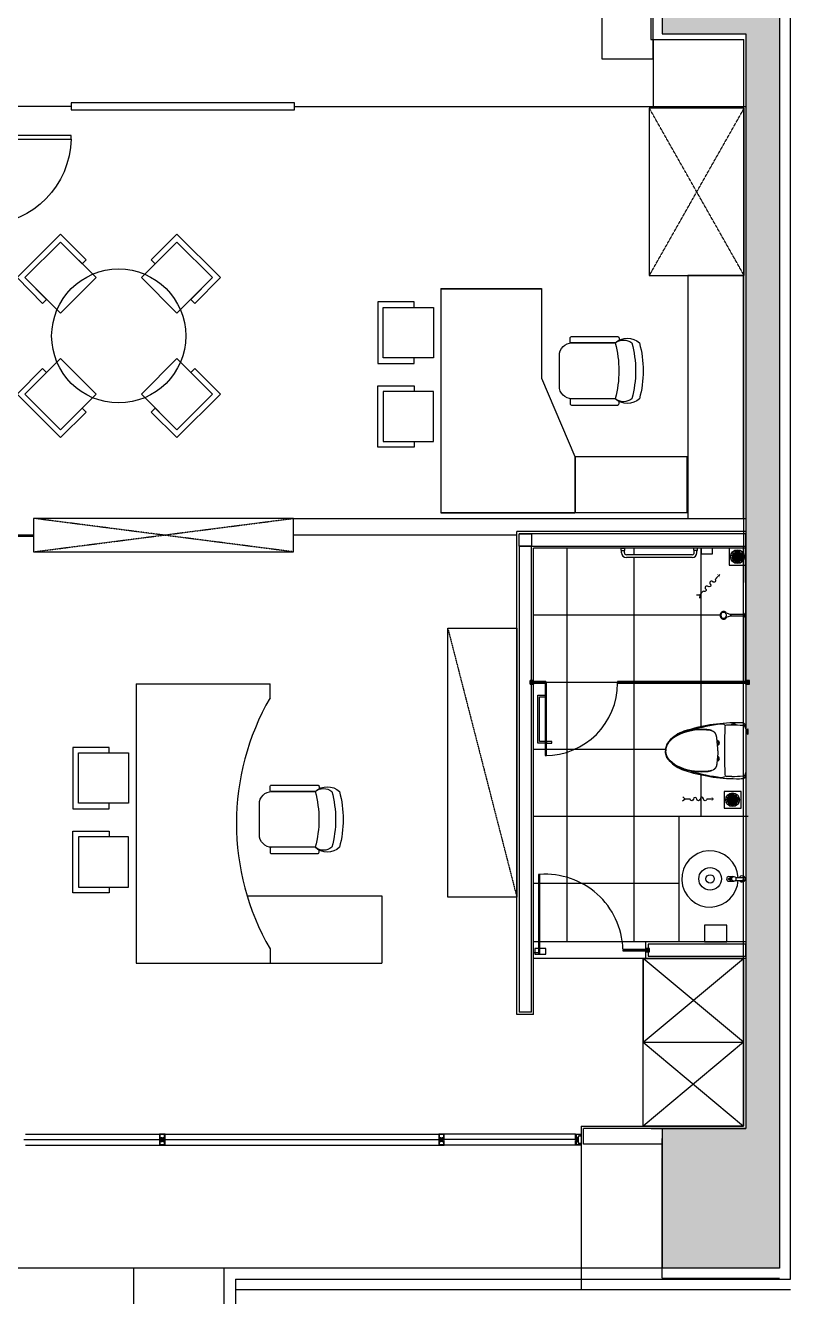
# Model space of a CAD drawing. Header units: millimetres. Extents: x 489570 to 664474, y -400689 to -233120.
# Drawn here: x 563660 to 570510, y -385814 to -374435 of the extents above; entities that cross this region are included whole.
import ezdxf
from ezdxf.lldxf.tags import DXFTag

# ---------------------------------------------------------------- set-up
doc = ezdxf.new("R2010")
doc.units = ezdxf.units.MM
doc.header["$LTSCALE"] = 10
doc.header["$MEASUREMENT"] = 0
doc.linetypes.add('HIDDEN', pattern=[0.375, 0.25, -0.125])
for name, color, linetype in [('03AFP', 2, 'Continuous'), ('06ADS', 6, 'Continuous'), ('07APP', 7, 'Continuous'), ('XREF BB LVL 3$0$X-WTC3-Level 3 segmented$0$ARCH', 7, 'Continuous'), ('XREF BB LVL 3$0$X-WTC3-Level 3 segmented$0$COL', 7, 'Continuous'), ('XREF BB LVL 3$0$X-WTC3-Level 3 segmented$0$DMS', 7, 'Continuous'), ('XREF BB LVL 3$0$X-WTC3-Level 3 segmented$0$DOOR', 2, 'Continuous'), ('XREF BB LVL 3$0$X-WTC3-Level 3 segmented$0$HAT', 251, 'Continuous'), ('XREF BB LVL 3$0$X-WTC3-Level 3 segmented$0$KACA', 7, 'Continuous'), ('XREF BB LVL 3$0$X-WTC3-Level 3 segmented$0$WAL', 7, 'Continuous'), ('XREF WTC3 FPPP MAY09 1$0$X-WTC3-Level 3 segmented$0$COL', 7, 'Continuous'), ('XREF WTC3 FPPP MAY09 1$0$X-WTC3-Level 3 segmented$0$GLAS', 2, 'Continuous'), ('XREF WTC3 FPPP MAY09 1$0$X-WTC3-Level 3 segmented$0$PAR-FUL', 2, 'Continuous'), ('XREF WTC3 FPPP MAY09 1$0$X-WTC3-Level 3 segmented$0$SAN', 8, 'Continuous'), ('XREF WTC3 FPPP MAY09 1$0$X-WTC3-Level 3 segmented$0$TILE', 8, 'Continuous'), ('XREF WTC3 FPPP MAY09 1$0$X-WTC3-Level 3 segmented$0$WAL', 7, 'Continuous')]:
    doc.layers.add(name, color=color, linetype=linetype)
doc.layers.add('XREF WTC3 FPPP MAY09 1$0$X-WTC3-Level 3 segmented$0$FITTING', color=7, linetype='Continuous', lineweight=15)
tags = doc.linetypes.add('XREF WTC3 FPPP MAY09 1$0$X-WTC3-Level 3 segmented$0$HIDDEN', pattern=[0.375, 0.25, -0.125]).pattern_tags.tags
tags[6:7] = [DXFTag(74, 4), DXFTag(75, 0), DXFTag(340, '0'), DXFTag(46, 1.0), DXFTag(50, 0.0), DXFTag(44, 0.0), DXFTag(45, 0.0)]
tags[4:5] = [DXFTag(74, 4), DXFTag(75, 0), DXFTag(340, '0'), DXFTag(46, 1.0), DXFTag(50, 0.0), DXFTag(44, 0.0), DXFTag(45, 0.0)]

# ---------------------------------------------------------------- blocks, each defined once
blk = doc.blocks.new('XREF WTC3 FPPP MAY09 1$0$X-WTC3-Level 3 segmented$0$AI9-BLK2')
at = {"layer": 'XREF WTC3 FPPP MAY09 1$0$X-WTC3-Level 3 segmented$0$FITTING', "color": 7}
blk.add_circle((0, 0), 0.0353, dxfattribs=at)
blk = doc.blocks.new('XREF WTC3 FPPP MAY09 1$0$X-WTC3-Level 3 segmented$0$AI9-BLK1')
at = {"layer": 'XREF WTC3 FPPP MAY09 1$0$X-WTC3-Level 3 segmented$0$FITTING', "color": 7}
blk.add_circle((0, 0), 0.0353, dxfattribs=at)
blk = doc.blocks.new('XREF WTC3 FPPP MAY09 1$0$X-WTC3-Level 3 segmented$0$T.ATAS')
for p, q in [((-65, 230), (-18, 230)), ((-191, -219), (-191, 219)), ((69, 114), (70, 118)), ((70, 123), (71, 124)), ((70, 121), (70, 123)), ((70, 120), (70, 121)), ((70, 118), (70, 120)), ((71, 129), (72, 130)), ((71, 128), (71, 129)), ((71, 129), (71, 129)), ((71, 127), (71, 128)), ((71, 126), (71, 127)), ((71, 125), (71, 126)), ((71, 124), (71, 125)), ((71, 124), (71, 124)), ((72, 133), (73, 134)), ((72, 132), (72, 133)), ((72, 133), (72, 133)), ((72, 131), (72, 132)), ((72, 130), (72, 131)), ((72, 131), (72, 131)), ((72, 130), (72, 130)), ((73, 137), (74, 138)), ((73, 136), (73, 137)), ((73, 135), (73, 136)), ((73, 134), (73, 135)), ((73, 135), (73, 135)), ((74, 140), (75, 141)), ((74, 139), (74, 140)), ((74, 138), (74, 139)), ((74, 138), (74, 138)), ((75, 142), (76, 143)), ((75, 141), (75, 142)), ((75, 142), (75, 142)), ((76, 145), (77, 146)), ((76, 144), (76, 145)), ((76, 143), (76, 144)), ((77, 147), (78, 148)), ((77, 146), (77, 147)), ((77, 147), (77, 147)), ((78, 149), (79, 150)), ((78, 148), (78, 149)), ((79, 151), (80, 152)), ((79, 150), (79, 151)), ((80, 153), (81, 154)), ((80, 152), (80, 153)), ((81, 154), (82, 155)), ((82, 156), (83, 157)), ((82, 155), (82, 156)), ((83, 157), (84, 158)), ((84, 158), (85, 159)), ((85, 159), (86, 160)), ((85, 159), (85, 159)), ((86, 160), (87, 161)), ((87, 161), (88, 162)), ((88, 162), (89, 163)), ((89, 163), (90, 164)), ((90, 164), (91, 165)), ((91, 165), (92, 166)), ((92, 166), (93, 166)), ((93, 166), (94, 167)), ((94, 167), (95, 168)), ((95, 168), (96, 169)), ((96, 169), (97, 170)), ((97, 170), (99, 171)), ((99, 171), (100, 171)), ((100, 171), (102, 172)), ((102, 173), (115, 178)), ((102, 172), (102, 173)), ((111, 176), (113, 178)), ((113, 178), (123, 183)), ((115, 178), (130, 181)), ((123, 183), (134, 186)), ((130, 181), (146, 183)), ((134, 186), (146, 188)), ((146, 188), (158, 189)), ((146, 183), (163, 185)), ((158, 189), (207, 191)), ((163, 185), (181, 186)), ((181, 186), (201, 187)), ((201, 187), (222, 187)), ((207, 191), (252, 190)), ((222, 187), (244, 186)), ((244, 186), (269, 183)), ((252, 190), (292, 184)), ((269, 183), (296, 179)), ((292, 184), (329, 176)), ((296, 179), (325, 173)), ((325, 173), (358, 164)), ((329, 176), (363, 167)), ((358, 164), (392, 151)), ((363, 167), (393, 155)), ((392, 151), (422, 137)), ((393, 155), (421, 143)), ((421, 143), (446, 129)), ((422, 137), (447, 122)), ((446, 129), (468, 113)), ((447, 122), (469, 106)), ((60, 0), (61, 24)), ((60, 0), (61, -24)), ((61, 24), (62, 51)), ((62, 51), (65, 80)), ((65, 83), (65, 84)), ((65, 84), (65, 84)), ((65, 82), (65, 83)), ((65, 80), (65, 82)), ((66, 89), (67, 96)), ((66, 85), (66, 89)), ((67, 96), (68, 101)), ((68, 106), (69, 110)), ((68, 101), (68, 106)), ((69, 110), (69, 114)), ((468, 113), (487, 97)), ((469, 106), (487, 90)), ((487, 97), (503, 79)), ((487, 90), (502, 73)), ((502, 73), (513, 55)), ((503, 79), (516, 59)), ((513, 55), (520, 37)), ((516, 59), (524, 39)), ((520, 37), (525, 19)), ((524, 39), (529, 19)), ((525, 19), (526, 0)), ((525, -19), (526, 0)), ((529, 19), (530, 0)), ((529, -19), (530, 0)), ((61, -24), (62, -51)), ((62, -51), (65, -80)), ((65, -80), (65, -82)), ((65, -82), (65, -83)), ((65, -83), (65, -84)), ((65, -84), (65, -84)), ((66, -85), (66, -89)), ((66, -89), (67, -96)), ((67, -96), (68, -101)), ((68, -101), (68, -106)), ((68, -106), (69, -110)), ((69, -110), (69, -114)), ((69, -114), (70, -118)), ((446, -129), (468, -113)), ((447, -122), (469, -106)), ((468, -113), (487, -97)), ((469, -106), (487, -90)), ((487, -90), (502, -73)), ((487, -97), (503, -79)), ((502, -73), (513, -55)), ((503, -79), (516, -59)), ((513, -55), (520, -37)), ((516, -59), (524, -39)), ((520, -37), (525, -19)), ((524, -39), (529, -19)), ((-211, -148), (-209, -148)), ((-211, -149), (-211, -191)), ((-211, -149), (-211, -190)), ((-211, -192), (-209, -192)), ((-200, -157), (-200, -183)), ((-200, -160), (-191, -160)), ((-200, -180), (-191, -180)), ((70, -118), (70, -120)), ((70, -120), (70, -121)), ((70, -121), (70, -123)), ((70, -123), (71, -124)), ((71, -124), (71, -125)), ((71, -124), (71, -124)), ((71, -125), (71, -126)), ((71, -126), (71, -127)), ((71, -127), (71, -128)), ((71, -128), (71, -129)), ((71, -129), (71, -129)), ((71, -129), (72, -130)), ((72, -130), (72, -130)), ((72, -130), (72, -131)), ((72, -131), (72, -131)), ((72, -131), (72, -132)), ((72, -132), (72, -133)), ((72, -133), (72, -133)), ((72, -133), (73, -134)), ((73, -134), (73, -135)), ((73, -135), (73, -135)), ((73, -135), (73, -136)), ((73, -136), (73, -137)), ((73, -137), (74, -138)), ((74, -138), (74, -138)), ((74, -138), (74, -139)), ((74, -139), (74, -140)), ((74, -140), (75, -141)), ((75, -141), (75, -142)), ((75, -142), (75, -142)), ((75, -142), (76, -143)), ((76, -143), (76, -144)), ((76, -144), (76, -145)), ((76, -145), (77, -146)), ((77, -146), (77, -147)), ((77, -147), (77, -147)), ((77, -147), (78, -148)), ((78, -148), (78, -149)), ((78, -149), (79, -150)), ((79, -150), (79, -151)), ((79, -151), (80, -152)), ((80, -152), (80, -153)), ((80, -153), (81, -154)), ((81, -154), (82, -155)), ((82, -155), (82, -156)), ((82, -156), (83, -157)), ((83, -157), (84, -158)), ((84, -158), (85, -159)), ((85, -159), (86, -160)), ((85, -159), (85, -159)), ((86, -160), (87, -161)), ((87, -161), (88, -162)), ((88, -162), (89, -163)), ((89, -163), (90, -164)), ((90, -164), (91, -165)), ((91, -165), (92, -166)), ((92, -166), (93, -166)), ((93, -166), (94, -167)), ((94, -167), (95, -168)), ((95, -168), (96, -169)), ((96, -169), (97, -170)), ((97, -170), (99, -171)), ((99, -171), (100, -171)), ((100, -171), (102, -172)), ((102, -172), (102, -173)), ((102, -173), (115, -178)), ((111, -176), (113, -178)), ((113, -178), (123, -183)), ((115, -178), (130, -181)), ((123, -183), (134, -186)), ((130, -181), (146, -183)), ((134, -186), (146, -188)), ((146, -183), (163, -185)), ((146, -188), (158, -189)), ((158, -189), (207, -192)), ((163, -185), (181, -186)), ((181, -186), (201, -187)), ((201, -187), (222, -187)), ((207, -192), (252, -190)), ((222, -187), (244, -186)), ((244, -186), (269, -183)), ((252, -190), (292, -184)), ((269, -183), (296, -179)), ((292, -184), (329, -176)), ((296, -179), (325, -173)), ((325, -173), (358, -164)), ((329, -176), (363, -167)), ((358, -164), (392, -151)), ((363, -167), (393, -155)), ((392, -151), (422, -137)), ((393, -155), (421, -143)), ((421, -143), (446, -129)), ((422, -137), (447, -122)), ((-81, -232), (-103, -232)), ((-81, -235), (-100, -235)), ((-81, -232), (-59, -232)), ((-81, -235), (-62, -235)), ((-65, -230), (-18, -230))]:
    blk.add_line(p, q)
for points in [[(-163, 249), (-179, 248), (-191, 234), (-191, 219)], [(-65, 230), (-98, 230), (-131, 228), (-164, 225)], [(-108, 250), (-126, 250), (-144, 250), (-163, 249)], [(363, 174), (211, 224), (52, 250), (-108, 250)], [(-2, 214), (-2, 223), (-10, 230), (-18, 230)], [(30, 238), (18, 239), (7, 236), (-3, 230)], [(301, 182), (213, 210), (122, 228), (30, 238)], [(-164, 225), (-179, 224), (-191, 211), (-191, 195)], [(0, 0), (0, 71), (-1, 143), (-2, 214)], [(494, 89), (458, 128), (413, 158), (363, 174)], [(-2, -214), (-1, -143), (0, -71), (0, 0)], [(66, 92), (55, 91), (46, 82), (46, 70)], [(46, 70), (46, 60), (53, 52), (62, 49)], [(494, -89), (541, -39), (541, 39), (494, 89)], [(363, -174), (413, -158), (458, -128), (494, -89)], [(-200, -157), (-200, -152), (-204, -148), (-209, -148)], [(-209, -192), (-204, -192), (-200, -188), (-200, -183)], [(-191, -195), (-191, -211), (-179, -224), (-164, -225)], [(-191, -219), (-191, -234), (-179, -248), (-163, -249)], [(-164, -225), (-131, -228), (-98, -230), (-65, -230)], [(-108, -250), (52, -250), (211, -224), (363, -174)], [(-18, -230), (-10, -230), (-2, -223), (-2, -214)], [(30, -238), (122, -228), (213, -210), (301, -182)], [(-163, -249), (-144, -250), (-126, -250), (-108, -250)], [(-103, -232), (-103, -234), (-102, -235), (-100, -235)], [(-101, -235), (-88, -239), (-74, -239), (-61, -235)], [(-62, -235), (-60, -235), (-59, -234), (-59, -232)], [(-3, -230), (7, -236), (18, -239), (30, -238)]]:
    blk.add_open_spline(points, degree=3)
for points in [[(65, 75), (62, 78), (57, 78), (54, 76), (53, 74), (52, 72), (52, 70)], [(52, 70), (52, 66), (55, 63), (59, 63), (61, 63), (62, 64), (64, 65)], [(62, -49), (51, -52), (44, -64), (47, -76), (49, -85), (57, -91), (66, -92)], [(64, -65), (60, -62), (56, -63), (53, -66), (52, -67), (52, -69), (52, -70)], [(52, -70), (52, -74), (55, -78), (59, -78), (61, -78), (63, -77), (65, -75)]]:
    blk.add_open_spline(points, degree=3, knots=[0, 0, 0, 0, 1, 1, 1, 2, 2, 2, 2])
at = {"xscale": 10, "yscale": 10, "zscale": 10}
for name, p in [('XREF WTC3 FPPP MAY09 1$0$X-WTC3-Level 3 segmented$0$AI9-BLK1', (526, 0)), ('XREF WTC3 FPPP MAY09 1$0$X-WTC3-Level 3 segmented$0$AI9-BLK2', (530, 0))]:
    blk.add_blockref(name, p, dxfattribs=at)
blk = doc.blocks.new('XREF WTC3 FPPP MAY09 1$0$X-WTC3-Level 3 segmented$0$10SHWP01')
for p, q in [((-8, 142), (-24, 187)), ((-8, 8), (-8, 142)), ((8, 142), (24, 187)), ((8, 8), (8, 142)), ((-17, 8), (17, 8)), ((-17, 0), (-17, 8)), ((-17, 0), (17, 0)), ((17, 0), (17, 8))]:
    blk.add_line(p, q)
for points in [[(19, 174, 0.052532), (26, 178, 0.104957), (34, 188, 0.120011), (37, 199, 0.120011), (34, 210, 0.104957), (26, 220, 0.088923), (14, 226, 0.080167), (0, 229, 0.080167), (-14, 226, 0.088923), (-26, 220, 0.104957), (-34, 210, 0.120011), (-37, 199, 0.120011)], [(-37, 199, 0.120011), (-34, 188, 0.104957), (-26, 178, 0.052532), (-19, 174, 0.080167)]]:
    blk.add_lwpolyline(points, format="xyb")
blk.add_lwpolyline([(-29, 199, 0.120011), (-28, 192, 0.104957), (-21, 184, 0.088923), (-12, 179, 0.080167), (0, 177, 0.080167), (12, 179, 0.088923), (21, 184, 0.104957), (28, 192, 0.120011), (29, 199, 0.120011), (28, 207, 0.104957), (21, 214, 0.088923), (12, 219, 0.080167), (0, 221, 0.080167), (-12, 219, 0.088923), (-21, 214, 0.104957), (-28, 207, 0.120011)], format="xyb", close=True)
blk.add_arc((0, 142), 7.5, 180, 360)
blk = doc.blocks.new('XREF WTC3 FPPP MAY09 1$0$X-WTC3-Level 3 segmented$0$GRAB BAR')
for p, q in [((-33, 16.5), (-33, 0)), ((-33, 0), (0, 0)), ((-30, 19.5), (-3, 19.5)), ((-29, 40.5), (-29, 19.5)), ((-4, 40.5), (-4, 19.5)), ((0, 16.5), (0, 0)), ((13.5, 82.5), (603.5, 82.5)), ((13.5, 57.5), (603.5, 57.5)), ((617, 16.5), (617, 0)), ((650, 0), (617, 0)), ((647, 19.5), (620, 19.5)), ((621, 40.5), (621, 19.5)), ((646, 40.5), (646, 19.5)), ((650, 16.5), (650, 0))]:
    blk.add_line(p, q)
for centre, radius, start, end in [((-30, 16.5), 3, 90, 180), ((13.5, 40), 42.5, 90, 180), ((13.5, 40), 17.5, 90, 180), ((-3, 16.5), 3, 0, 90), ((603.5, 40), 42.5, 0, 90), ((603.5, 40), 17.5, 0, 90), ((620, 16.5), 3, 90, 180), ((647, 16.5), 3, 0, 90)]:
    blk.add_arc(centre, radius, start, end)
blk = doc.blocks.new('XREF WTC3 FPPP MAY09 1$0$X-WTC3-Level 3 segmented$0$FD')
for p, q in [((-0.052, 0.005), (0.052, 0.005)), ((-0.049, 0.015), (0.049, 0.015)), ((-0.045, 0.025), (0.045, 0.025)), ((-0.038, 0.035), (0.038, 0.035)), ((-0.025, 0.045), (0.025, 0.045)), ((-0.052, -0.005), (0.052, -0.005)), ((-0.049, -0.015), (0.049, -0.015)), ((-0.045, -0.025), (0.045, -0.025)), ((-0.038, -0.035), (0.038, -0.035)), ((-0.025, -0.045), (0.025, -0.045))]:
    blk.add_line(p, q)
blk.add_lwpolyline([(-0.075, -0.075), (0.075, -0.075), (0.075, 0.075), (-0.075, 0.075)], close=True)
blk.add_circle((0, 0), 0.0616)
for start, end in [(163.112, 174.4431), (137.3251, 151.0419), (60.6342, 119.3658), (28.9581, 42.6749), (5.5569, 16.888), (185.5569, 196.888), (208.9581, 222.6749), (240.6342, 299.3658), (317.3251, 331.0419), (343.112, 354.4431)]:
    blk.add_arc((0, 0), 0.0516, start, end)
blk = doc.blocks.new('XREF WTC3 FPPP MAY09 1$0$X-WTC3-Level 3 segmented$0$DIM_ARROW')
blk.add_line((0, 0), (-2.02, 0))
at = {"color": 0, "linetype": 'ByBlock', "const_width": 0.225}
blk.add_lwpolyline([(-0.75, -0.75), (0, 0), (-0.75, 0.75)], dxfattribs=at)
blk = doc.blocks.new('XREF WTC3 FPPP MAY09 1$0$X-WTC3-Level 3 segmented$0$PANAH')
at = {"linetype": 'XREF WTC3 FPPP MAY09 1$0$X-WTC3-Level 3 segmented$0$HIDDEN'}
blk.add_lwpolyline([(248, 84), (221, 94), (233, 120)], dxfattribs=at)
blk.add_lwpolyline([(0, 0), (41, 18, -1), (69, 29, 1), (97, 41, -1), (124, 53, 1), (152, 65, -1), (179, 76), (221, 94)], format="xyb", dxfattribs=at)
at = {"linetype": 'XREF WTC3 FPPP MAY09 1$0$X-WTC3-Level 3 segmented$0$HIDDEN', "xscale": 22.49999999885754, "yscale": 22.49999999885754, "zscale": 22.49999999885754, "rotation": 203.0540529649264}
blk.add_blockref('XREF WTC3 FPPP MAY09 1$0$X-WTC3-Level 3 segmented$0$DIM_ARROW', (-14, -6), dxfattribs=at)
blk = doc.blocks.new('XREF WTC3 FPPP MAY09 1$0$X-WTC3-Level 3 segmented$0$T.ATAS WS')
for p, q in [((-13, 228), (-13, 287)), ((13, 228), (13, 287)), ((-21, 167), (-21, 213)), ((-5, 168), (-5, 190)), ((5, 168), (5, 190)), ((21, 167), (21, 213))]:
    blk.add_line(p, q)
for radius in [101, 37.4]:
    blk.add_circle((0, 0), radius)
for centre, major_axis, ratio in [((0, 213), (21.2, 0), 0.887668), ((0, 168), (5.05, 0), 0.422395)]:
    blk.add_ellipse(centre, major_axis=major_axis, ratio=ratio)
for points, knots in [([(-12, 251), (-151, 244), (-259, 126), (-252, -13), (-245, -152), (-127, -260), (12, -253), (151, -246), (259, -128), (252, 11), (246, 141), (142, 245), (12, 251)], [0, 0, 0, 0, 1, 1, 1, 2, 2, 2, 3, 3, 3, 4, 4, 4, 4]), ([(13, 263), (26, 270), (31, 286), (24, 299), (17, 313), (1, 318), (-13, 311), (-26, 304), (-31, 288), (-24, 274), (-22, 269), (-18, 265), (-13, 263)], [0, 0, 0, 0, 1, 1, 1, 2, 2, 2, 3, 3, 3, 4, 4, 4, 4]), ([(13, 287), (13, 294), (7, 299), (0, 299), (-7, 299), (-13, 294), (-13, 287)], [0, 0, 0, 0, 1, 1, 1, 2, 2, 2, 2]), ([(-21, 167), (-21, 157), (-12, 148), (0, 148), (12, 148), (21, 157), (21, 167)], [0, 0, 0, 0, 1, 1, 1, 2, 2, 2, 2]), ([(5, 190), (5, 191), (3, 192), (0, 192), (-3, 192), (-5, 191), (-5, 190)], [0, 0, 0, 0, 1, 1, 1, 2, 2, 2, 2])]:
    blk.add_open_spline(points, degree=3, knots=knots)
for points in [[(-21, 198), (-21, 189), (-15, 181), (-5, 179)], [(-21, 197), (-21, 188), (-15, 181), (-5, 178)], [(5, 179), (15, 181), (21, 189), (21, 198)], [(5, 178), (15, 181), (21, 188), (21, 197)]]:
    blk.add_open_spline(points, degree=3)
blk = doc.blocks.new('XREF WTC3 FPPP MAY09 1$0$kursi')
at = {"layer": '03AFP', "linetype": 'ByBlock'}
for points in [[(200, -400), (200, -90, 0.414214), (110, 0), (-110, 0, 0.414214), (-200, -90), (-200, -400)], [(-200, -400), (-200, -86.8, 0.414214), (-210, -76.8), (-235, -76.8, 0.414214), (-245, -86.8), (-245, -417.8, 0.414214), (-235, -427.8), (-219.3, -427.8)], [(200, -400), (200, -86.8, -0.414214), (210, -76.8), (235, -76.8, -0.414214), (245, -86.8), (245, -417.8, -0.414214), (235, -427.8), (219.3, -427.8)]]:
    blk.add_lwpolyline(points, format="xyb", dxfattribs=at)
for centre, radius, start, end in [((-104.8, -486.7), 128.8, 137.66689, 222.33311), ((-124.8, -459.7), 96, 141.54363, 218.45637), ((0, 339.8), 766.3, 254.87154, 285.12846), ((104.8, -486.7), 128.8, 317.66689, 42.33311), ((124.8, -459.7), 96, 321.54363, 38.45637), ((0, 220.4), 766.3, 254.87154, 285.12846), ((0, 166.3), 766.3, 254.87154, 285.12846)]:
    blk.add_arc(centre, radius, start, end, dxfattribs=at)
blk = doc.blocks.new('XREF WTC3 FPPP MAY09 1$0$exe')
at = {"layer": '03AFP'}
for p, q in [((-2005, 2210), (5, 2210)), ((-2005, 2210), (-2005, 1310)), ((-2000, 2210), (-2000, 1310)), ((0, 2210), (0, 0)), ((5, 2210), (5, 1010)), ((-2005, 1310), (-1200, 1310)), ((-2005, 1310), (-1200, 1310)), ((-1200, 1310), (-500, 1010)), ((-500, 1010), (-500, 0)), ((-500, 1010), (5, 1010)), ((-500, 1010), (5, 1010)), ((0, 1005), (-500, 1005)), ((0, 5), (-500, 5)), ((-500, 0), (0, 0)), ((-500, 0), (0, 0))]:
    blk.add_line(p, q, dxfattribs=at)
for points in [[(-1384, 2726), (-1834, 2726), (-1834, 2276), (-1384, 2276), (-1384, 2726), (-1834, 2726), (-1834, 2451), (-1884, 2451), (-1884, 2776), (-1334, 2776), (-1334, 2451), (-1384, 2451), (-1384, 2726)], [(-1083, 2726), (-633, 2726), (-633, 2276), (-1083, 2276), (-1083, 2726), (-633, 2726), (-633, 2451), (-583, 2451), (-583, 2776), (-1133, 2776), (-1133, 2451), (-1083, 2451), (-1083, 2726)]]:
    blk.add_lwpolyline(points, close=True, dxfattribs=at)
at = {"layer": '03AFP', "xscale": 1.249996469973075, "yscale": 1.249996469973075, "zscale": 1.249996469973075}
blk.add_blockref('XREF WTC3 FPPP MAY09 1$0$kursi', (-1267, 1150), dxfattribs=at)
blk = doc.blocks.new('XREF WTC3 FPPP MAY09 1$0$1200-4')
at = {"layer": '03AFP'}
for points in [[(-840, 522), (-522, 840), (-203, 522), (-522, 203), (-840, 522), (-522, 840), (-327, 645), (-292, 681), (-522, 910), (-910, 522), (-681, 292), (-645, 327), (-840, 522)], [(840, 522), (522, 840), (203, 522), (522, 203), (840, 522), (522, 840), (327, 645), (292, 681), (522, 910), (910, 522), (681, 292), (645, 327), (840, 522)], [(-840, -522), (-522, -840), (-203, -522), (-522, -203), (-840, -522), (-522, -840), (-327, -645), (-292, -681), (-522, -910), (-910, -522), (-681, -292), (-645, -327), (-840, -522)], [(840, -522), (522, -840), (203, -522), (522, -203), (840, -522), (522, -840), (327, -645), (292, -681), (522, -910), (910, -522), (681, -292), (645, -327), (840, -522)]]:
    blk.add_lwpolyline(points, close=True, dxfattribs=at)
blk.add_circle((0, 0), 600, dxfattribs=at)
blk = doc.blocks.new('XREF WTC3 FPPP MAY09 1$0$X-WTC3-Level 3 segmented$0$P800')
for p, q in [((-15, 900), (79, 900)), ((-15, 850), (-15, 900)), ((79, 900), (-15, 900)), ((79, 850), (-15, 850)), ((79, 900), (79, 850)), ((-15, 0), (-15, 50)), ((-15, 50), (79, 50)), ((79, 0), (-15, 0)), ((79, 80), (832, 80)), ((79, 50), (79, 80)), ((832, 50), (79, 50)), ((79, 50), (79, 0)), ((832, 80), (832, 50))]:
    blk.add_line(p, q)
blk.add_arc((43, 62), 789, 1.3099, 87.4111)
blk = doc.blocks.new('XREF BB LVL 3$0$X-WTC3-Level 3 segmented$0$SH1')
at = {"layer": 'XREF BB LVL 3$0$X-WTC3-Level 3 segmented$0$HAT'}
blk.add_hatch(color=256, dxfattribs=at).paths.add_polyline_path([(12300, -1049.5), (12300, 0), (0, 0), (0, -1050), (1250, -1050), (1250, -300.5), (1250.5, -300), (11049.5, -300), (11050, -300.5), (11050, -1050), (12299.5, -1050)])
at = {"layer": 'XREF BB LVL 3$0$X-WTC3-Level 3 segmented$0$COL'}
for p, q in [((12300, 0), (0, 0)), ((0, 0), (0, -1050)), ((1250.5, -300), (1250, -300.5)), ((1250, -300.5), (1250, -1050)), ((11049.5, -300), (1250.5, -300)), ((11049.5, -300), (11050, -300.5)), ((11050, -1050), (11050, -300.5)), ((1250, -1050), (0, -1050)), ((12299.5, -1050), (11050, -1050))]:
    blk.add_line(p, q, dxfattribs=at)
blk = doc.blocks.new('XREF BB LVL 3$0$X-WTC3-Level 3 segmented$0$STRU')
at = {"layer": 'XREF BB LVL 3$0$X-WTC3-Level 3 segmented$0$COL', "xscale": -1, "rotation": 180}
blk.add_blockref('XREF BB LVL 3$0$X-WTC3-Level 3 segmented$0$SH1', (-22400, -32400), dxfattribs=at)
blk = doc.blocks.new('XREF BB LVL 3$0$X-WTC3-Level 3 segmented$0$fra2')
for points in [[(0.43, 0), (0, 0), (0, 0.5), (0.43, 0.5)], [(0.43, 0.5), (0.43, 0.46), (0.36, 0.41), (0.36, 0.35), (0.64, 0.35), (0.64, 0.41), (0.57, 0.46), (0.57, 0.5), (1, 0.5), (1, 0), (0.57, 0), (0.57, 0.04), (0.64, 0.09), (0.64, 0.15), (0.36, 0.15), (0.36, 0.09), (0.43, 0.04), (0.43, 0)]]:
    blk.add_lwpolyline(points)
blk.add_lwpolyline([(0.69, 0.3), (0.69, 0.45), (0.95, 0.45), (0.95, 0.05), (0.69, 0.05), (0.69, 0.2), (0.31, 0.2), (0.31, 0.05), (0.05, 0.05), (0.05, 0.45), (0.31, 0.45), (0.31, 0.3)], close=True)
blk = doc.blocks.new('XREF BB LVL 3$0$X-WTC3-Level 3 segmented$0$Fra3')
for points in [[(0.43, 0.5), (0.43, 0.46), (0.36, 0.41), (0.36, 0.35), (0.64, 0.35), (0.64, 0.41), (0.57, 0.46), (0.57, 0.5), (1, 0.5), (1, 0), (0.19, 0), (0, 0), (0, 0.5), (0.43, 0.5)], [(0.81, 0.14), (0.86, 0.14), (0.86, 0.05), (0.95, 0.05), (0.95, 0.45), (0.69, 0.45), (0.69, 0.3), (0.31, 0.3), (0.31, 0.45), (0.05, 0.45), (0.05, 0.05), (0.14, 0.05), (0.14, 0.14), (0.19, 0.14)], [(0.81, 0), (0.81, 0.25), (0.19, 0.25), (0.19, 0)]]:
    blk.add_lwpolyline(points)

msp = doc.modelspace()

# ---------------------------------------------------------------- linework, layer by layer
at = {"color": 1, "linetype": 'HIDDEN'}
for p, q in [((569244.7, -376675), (570094.7, -375175)), ((570094.7, -376675), (569244.7, -375175)), ((567440.7, -379830.5), (568059.5, -382239.7))]:
    msp.add_line(p, q, dxfattribs=at)
at = {"layer": '03AFP'}
for p, q in [((564650.2, -380328.4), (564650.2, -382828.4)), ((564650.2, -380328.4), (565850.2, -380328.4)), ((565850.2, -380454.7), (565850.2, -380328.4)), ((565644.9, -382228.4), (566850.2, -382228.4)), ((566850.2, -382228.4), (566850.2, -382828.4)), ((565850.2, -382702.2), (565850.2, -382828.4)), ((564650.2, -382828.4), (565850.2, -382828.4)), ((565850.2, -382828.4), (566850.2, -382828.4))]:
    msp.add_line(p, q, dxfattribs=at)
at = {"layer": '03AFP', "color": 8}
msp.add_line((569189.3, -383538.3), (570089.3, -383538.3), dxfattribs=at)
msp.add_line((569189.3, -383538.3), (570089.3, -383538.3), dxfattribs=at)
at = {"layer": '03AFP'}
for points in [[(569279.6, -374735.2), (569279.6, -373835.7), (568819.6, -373835.7), (568819.6, -374735.2)], [(570094.7, -376675), (570094.7, -375175), (569244.7, -375175), (569244.7, -376675)], [(569589.7, -376675), (569589.7, -378847.7), (570089.7, -378847.7), (570089.7, -376675)], [(567440.7, -379830.5), (568059.5, -379830.5), (568059.5, -382239.7), (567440.7, -382239.7)], [(564134, -381397.8), (564134, -380947.8), (564584, -380947.8), (564584, -381397.8), (564134, -381397.8), (564134, -380947.8), (564409, -380947.8), (564409, -380897.8), (564084, -380897.8), (564084, -381447.8), (564409, -381447.8), (564409, -381397.8), (564134, -381397.8)], [(564134, -381698.9), (564134, -382148.9), (564584, -382148.9), (564584, -381698.9), (564134, -381698.9), (564134, -382148.9), (564409, -382148.9), (564409, -382198.9), (564084, -382198.9), (564084, -381648.9), (564409, -381648.9), (564409, -381698.9), (564134, -381698.9)], [(569189.3, -382788.3), (570089.3, -382788.3), (570089.3, -384288.3), (569189.3, -384288.3)]]:
    msp.add_lwpolyline(points, close=True, dxfattribs=at)
at = {"layer": '03AFP', "color": 8}
for points in [[(570089.3, -383538.3), (569189.3, -382788.3), (569189.3, -383538.3), (570089.3, -382788.3)], [(570089.3, -383538.3), (569189.3, -384288.3), (569189.3, -383538.3), (570089.3, -384288.3)]]:
    msp.add_lwpolyline(points, dxfattribs=at)
at = {"layer": '03AFP'}
msp.add_arc((567794, -381578.4), 2245.3, 149.967, 210.033, dxfattribs=at)
at = {"layer": '06ADS'}
for p, q in [((564069.9, -375159.8), (563269.9, -375159.8)), ((566069.9, -375159.8), (570109.7, -375160))]:
    msp.add_line(p, q, dxfattribs=at)
for points in [[(563732.2, -378997.7), (561732.2, -378997.7)], [(563732.2, -379009.7), (561732.2, -379009.7)]]:
    msp.add_lwpolyline(points, dxfattribs=at)
at = {"layer": '07APP'}
for p, q in [((569279.6, -374559.8), (569279.6, -375160)), ((566069.9, -375191.8), (566069.9, -375127.8))]:
    msp.add_line(p, q, dxfattribs=at)
for points in [[(566069.9, -375127.8), (564069.9, -375127.8), (564069.9, -375191.8), (566069.9, -375191.8)], [(568059.5, -378997.7), (566059.5, -378997.7)]]:
    msp.add_lwpolyline(points, dxfattribs=at)
at = {"layer": 'XREF BB LVL 3$0$X-WTC3-Level 3 segmented$0$ARCH'}
for p, q in [((568635.1, -384288.3), (570089.3, -384288.3)), ((568634.5, -384378.8), (568634.5, -385749.7)), ((569260.3, -384309.2), (570109.8, -384309.2)), ((569359.7, -385649.2), (569359.7, -384399.7)), ((569360.2, -385649.7), (569359.7, -385649.2)), ((569360.2, -385649.7), (570409.7, -385649.7)), ((565539.7, -385749.7), (570509.7, -385749.7))]:
    msp.add_line(p, q, dxfattribs=at)
at = {"layer": 'XREF BB LVL 3$0$X-WTC3-Level 3 segmented$0$DOOR'}
for p, q in [((563660.2, -384359.2), (564860.2, -384359.2)), ((564910.2, -384359.2), (567360.2, -384359.2)), ((568584.5, -384359.2), (567410.2, -384359.2)), ((563660.2, -384459.2), (564860.2, -384459.2)), ((564910.2, -384459.2), (567360.2, -384459.2)), ((568584.5, -384459.2), (567410.2, -384459.2))]:
    msp.add_line(p, q, dxfattribs=at)
at = {"layer": 'XREF BB LVL 3$0$X-WTC3-Level 3 segmented$0$DOOR', "color": 4}
for p, q in [((563645.7, -384409.2), (564874.7, -384409.2)), ((564895.7, -384409.2), (567374.7, -384409.2)), ((568599, -384409.2), (567395.7, -384409.2))]:
    msp.add_line(p, q, dxfattribs=at)
at = {"layer": 'XREF BB LVL 3$0$X-WTC3-Level 3 segmented$0$HAT'}
for p, q in [((569359.5, -384309.2), (568654.5, -384309.2)), ((569367.5, -384309.2), (568654.5, -384309.2)), ((568654.5, -384449.2), (568654.5, -384309.2)), ((568654.5, -384449.2), (568654.5, -384309.2)), ((569359.5, -384449.2), (568654.5, -384449.2)), ((569359.5, -384449.2), (568654.5, -384449.2)), ((569360.1, -384449.2), (568655.1, -384449.2)), ((565439.7, -385559.2), (564629.7, -385559.2)), ((569359.5, -385559.2), (565439.7, -385559.2)), ((565439.7, -390630.2), (565439.7, -385559.2))]:
    msp.add_line(p, q, dxfattribs=at)
at = {"layer": 'XREF BB LVL 3$0$X-WTC3-Level 3 segmented$0$KACA'}
msp.add_line((568634.5, -384288.3), (568634.5, -384359.2), dxfattribs=at)
at = {"layer": 'XREF BB LVL 3$0$X-WTC3-Level 3 segmented$0$WAL'}
for p, q in [((570089.3, -384288.3), (570089.8, -374559.8)), ((570089.8, -380299.4), (570089.6, -379095.7)), ((570089.8, -380299.4), (570089.6, -379095.7)), ((568634.5, -384288.3), (568634.5, -384469.2)), ((568634.5, -384288.3), (568634.5, -384469.2)), ((568634.5, -384469.2), (568634.5, -385659.2)), ((565439.7, -385559.2), (559819.3, -385559.2)), ((564629.7, -390294.7), (564629.7, -385559.2)), ((565539.7, -385659.2), (565539.7, -390671.7))]:
    msp.add_line(p, q, dxfattribs=at)
msp.add_lwpolyline([(565539.7, -385659.2), (570509.7, -385659.2), (570509.7, -373159.2), (569259.7, -373159.8), (569259.7, -374559.8), (570089.8, -374559.8)], dxfattribs=at)
at = {"layer": 'XREF WTC3 FPPP MAY09 1$0$X-WTC3-Level 3 segmented$0$COL', "color": 1}
for p, q in [((569215.1, -382698.3), (569215.1, -382638.3)), ((568253.5, -382738.3), (568209.5, -382738.3)), ((569215.1, -382788.3), (569215.1, -382728.3)), ((569215.1, -382788.3), (569215.1, -382729.6))]:
    msp.add_line(p, q, dxfattribs=at)
for points in [[(568253.5, -382698.3), (568219.5, -382698.3), (568219.5, -382748.3), (568253.5, -382748.3)], [(568265.5, -382748.3), (568319.5, -382748.3), (568319.5, -382698.3), (568265.5, -382698.3)]]:
    msp.add_lwpolyline(points, dxfattribs=at)
at = {"layer": 'XREF WTC3 FPPP MAY09 1$0$X-WTC3-Level 3 segmented$0$GLAS', "color": 8}
for p, q in [((568191.5, -380300.7), (568179.5, -380330.7)), ((568191.5, -380330.7), (568179.5, -380300.7)), ((570127.5, -380330.7), (570139.5, -380300.7)), ((570127.5, -380300.7), (570139.5, -380330.7)), ((568191.5, -380312.7), (568317.3, -380312.7)), ((568191.5, -380315.7), (568317.3, -380315.7)), ((568191.5, -380318.7), (568317.3, -380318.7)), ((568314.3, -380971.7), (568314.3, -380321.7)), ((568317.3, -380971.7), (568317.3, -380321.7)), ((568320.3, -380971.7), (568320.3, -380321.7)), ((568961.3, -380312.7), (569015.5, -380312.7)), ((568961.3, -380315.7), (569015.5, -380315.7)), ((568961.3, -380318.7), (569015.5, -380318.7)), ((570127.5, -380318.7), (569006.5, -380318.7)), ((570127.5, -380315.7), (569009.5, -380315.7)), ((570127.5, -380312.7), (569012.5, -380312.7)), ((568256.5, -382035.8), (568256.5, -382748.3)), ((568259.5, -382035.8), (568259.5, -382748.3)), ((568262.5, -382035.8), (568262.5, -382748.3)), ((569233.1, -382710.3), (569006.6, -382710.3)), ((569233.1, -382713.3), (569006.6, -382713.3)), ((569233.1, -382716.3), (569006.6, -382716.3)), ((569233.1, -382728.3), (569245.1, -382698.3)), ((569233.1, -382698.3), (569245.1, -382728.3))]:
    msp.add_line(p, q, dxfattribs=at)
at = {"layer": 'XREF WTC3 FPPP MAY09 1$0$X-WTC3-Level 3 segmented$0$GLAS'}
for p, q in [((568317.3, -380309.7), (568317.3, -380321.7)), ((568961.3, -380309.7), (568961.3, -380321.7))]:
    msp.add_line(p, q, dxfattribs=at)
at = {"layer": 'XREF WTC3 FPPP MAY09 1$0$X-WTC3-Level 3 segmented$0$GLAS', "color": 3}
for points in [[(568179.5, -380330.7), (568179.5, -380300.7), (568209.5, -380300.7), (568209.5, -380299.4), (568178.2, -380299.4), (568178.2, -380332), (568209.5, -380332), (568209.5, -380330.7)], [(570139.5, -380300.7), (570139.5, -380330.7), (570109.5, -380330.7), (570109.5, -380332), (570140.8, -380332), (570140.8, -380299.4), (570109.5, -380299.4), (570109.5, -380300.7)], [(569245.1, -382698.3), (569245.1, -382728.3), (569215.1, -382728.3), (569215.1, -382729.6), (569246.4, -382729.6), (569246.4, -382697), (569215.1, -382697), (569215.1, -382698.3)]]:
    msp.add_lwpolyline(points, close=True, dxfattribs=at)
at = {"layer": 'XREF WTC3 FPPP MAY09 1$0$X-WTC3-Level 3 segmented$0$GLAS', "color": 8}
for points in [[(568179.5, -380300.7), (568179.5, -380330.7), (568191.5, -380330.7), (568191.5, -380300.7)], [(570139.5, -380330.7), (570139.5, -380300.7), (570127.5, -380300.7), (570127.5, -380330.7)], [(569245.1, -382728.3), (569245.1, -382698.3), (569233.1, -382698.3), (569233.1, -382728.3)]]:
    msp.add_lwpolyline(points, close=True, dxfattribs=at)
at = {"layer": 'XREF WTC3 FPPP MAY09 1$0$X-WTC3-Level 3 segmented$0$GLAS'}
for points in [[(568317.3, -380309.7), (568191.5, -380309.7), (568191.5, -380321.7), (568317.3, -380321.7)], [(569015.5, -380309.7), (568961.3, -380309.7)], [(568961.3, -380321.7), (569015.5, -380321.7)], [(569003.5, -380321.7), (570127.5, -380321.7), (570127.5, -380309.7), (569015.5, -380309.7)], [(568311.3, -380861.7), (568246.3, -380861.7), (568246.3, -380431.7), (568311.3, -380431.7)], [(568311.3, -380846.7), (568261.3, -380846.7), (568261.3, -380446.7), (568311.3, -380446.7)]]:
    msp.add_lwpolyline(points, dxfattribs=at)
for points in [[(568311.3, -380971.7), (568323.3, -380971.7), (568323.3, -380321.7), (568311.3, -380321.7)], [(568373.3, -380861.7), (568373.3, -380846.7), (568323.3, -380846.7), (568323.3, -380861.7)], [(568265.5, -382035.8), (568253.5, -382035.8), (568253.5, -382748.3), (568265.5, -382748.3)], [(569233.1, -382719.3), (569233.1, -382707.3), (569006.6, -382707.3), (569006.6, -382719.3)]]:
    msp.add_lwpolyline(points, close=True, dxfattribs=at)
at = {"layer": 'XREF WTC3 FPPP MAY09 1$0$X-WTC3-Level 3 segmented$0$GLAS', "color": 8}
for centre, start, end in [((568223.2, -380296.1), 198.86026, 251.13974), ((570095.8, -380296.1), 288.86026, 341.13974), ((568223.2, -380335.4), 108.86026, 161.13974), ((570095.8, -380335.4), 18.86026, 71.13974), ((569201.4, -382693.6), 288.86026, 341.13974), ((569201.4, -382732.9), 18.86026, 71.13974)]:
    msp.add_arc(centre, 14.4, start, end, dxfattribs=at)
at = {"layer": 'XREF WTC3 FPPP MAY09 1$0$X-WTC3-Level 3 segmented$0$GLAS', "color": 1}
for centre, radius, start, end in [((568311.3, -380321.7), 650, 270, 0), ((568314.4, -382729.7), 695.6, 2.25919, 94.03476)]:
    msp.add_arc(centre, radius, start, end, dxfattribs=at)
at = {"layer": 'XREF WTC3 FPPP MAY09 1$0$X-WTC3-Level 3 segmented$0$PAR-FUL', "color": 1, "linetype": 'HIDDEN'}
for p, q in [((566059.5, -379147.7), (563732.2, -378847.7)), ((563732.2, -379147.7), (566059.5, -378847.7))]:
    msp.add_line(p, q, dxfattribs=at)
at = {"layer": 'XREF WTC3 FPPP MAY09 1$0$X-WTC3-Level 3 segmented$0$PAR-FUL'}
msp.add_lwpolyline([(566059.5, -379147.7), (566059.5, -378847.7), (563732.2, -378847.7), (563732.2, -379147.7)], close=True, dxfattribs=at)
at = {"layer": 'XREF WTC3 FPPP MAY09 1$0$X-WTC3-Level 3 segmented$0$SAN', "linetype": 'XREF WTC3 FPPP MAY09 1$0$X-WTC3-Level 3 segmented$0$HIDDEN'}
msp.add_lwpolyline([(569709.5, -379115.7), (569709.5, -379165.7), (569809.5, -379165.7), (569809.5, -379115.7)], dxfattribs=at)
at = {"layer": 'XREF WTC3 FPPP MAY09 1$0$X-WTC3-Level 3 segmented$0$SAN'}
msp.add_lwpolyline([(569738.1, -382638.3), (569938.1, -382638.3), (569938.1, -382488.3), (569738.1, -382488.3)], close=True, dxfattribs=at)
at = {"layer": 'XREF WTC3 FPPP MAY09 1$0$X-WTC3-Level 3 segmented$0$TILE'}
for p, q in [((568209.5, -380300.7), (568209.5, -379115.7)), ((568509.5, -382638.3), (568509.5, -379115.7)), ((569109.5, -379173.2), (569109.5, -379115.7)), ((569709.5, -380712.2), (569709.5, -379115.7)), ((569109.5, -382638.3), (569109.5, -379198.2)), ((569881, -379715.7), (568209.5, -379715.7)), ((568317.3, -380315.7), (568209.5, -380315.7)), ((569509.5, -380315.7), (568209.5, -380315.7)), ((569003.5, -380315.7), (568961.3, -380315.7)), ((569389.1, -380915.7), (568209.5, -380915.7)), ((569709.5, -381512.7), (569709.5, -381144.3)), ((569509.5, -381515.7), (568209.5, -381515.7)), ((569509.5, -382115.7), (568209.5, -382115.7)), ((569215.1, -382638.3), (568209.5, -382638.3)), ((569215.1, -382788.3), (568209.5, -382788.3))]:
    msp.add_line(p, q, dxfattribs=at)
at = {"layer": 'XREF WTC3 FPPP MAY09 1$0$X-WTC3-Level 3 segmented$0$WAL'}
for p, q in [((566059.5, -378847.7), (570109.5, -378847.7)), ((568189.5, -379095.7), (568079.5, -379095.7)), ((568079.5, -379095.7), (568079.5, -383268.3)), ((568189.5, -380299.4), (568189.5, -379095.7)), ((570109.7, -380299.4), (570109.5, -379095.7)), ((570109.7, -380299.4), (570109.5, -379095.7)), ((568189.5, -383268.3), (568189.5, -380332)), ((568189.5, -383268.3), (568079.5, -383268.3))]:
    msp.add_line(p, q, dxfattribs=at)
at = {"layer": 'XREF WTC3 FPPP MAY09 1$0$X-WTC3-Level 3 segmented$0$WAL', "color": 1}
for p, q in [((570109.5, -378965.7), (568059.5, -378965.7)), ((570109.5, -378965.7), (568059.5, -378965.7)), ((568059.5, -383288.3), (568059.5, -378965.7)), ((568993.2, -379115.7), (568209.5, -379115.7)), ((568209.5, -380300.7), (568209.5, -379115.7)), ((570109.5, -379115.7), (568993.2, -379115.7)), ((568209.5, -383288.3), (568209.5, -380330.7)), ((570109.5, -382638.3), (569215.1, -382638.3)), ((570109.5, -382788.3), (569215.1, -382788.3)), ((568209.5, -383288.3), (568059.5, -383288.3))]:
    msp.add_line(p, q, dxfattribs=at)
at = {"layer": 'XREF WTC3 FPPP MAY09 1$0$X-WTC3-Level 3 segmented$0$WAL', "color": 3}
for q in [(570129.6, -381512.7), (569509.5, -382638.3)]:
    msp.add_line((569509.5, -381512.7), q, dxfattribs=at)
at = {"layer": 'XREF WTC3 FPPP MAY09 1$0$X-WTC3-Level 3 segmented$0$WAL'}
for points in [[(568993.2, -379095.7), (570109.5, -379095.7), (570109.5, -378985.7), (568079.5, -378985.7)], [(568079.5, -379095.7), (568993.2, -379095.7)], [(569235.1, -382729.6), (569235.1, -382768.3), (570109.5, -382768.3), (570109.5, -382658.3), (569235.1, -382658.3), (569235.1, -382697)], [(569235.1, -382739.6), (569235.1, -382768.3)]]:
    msp.add_lwpolyline(points, dxfattribs=at)
msp.add_lwpolyline([(568079.5, -379095.7), (568079.5, -378985.7), (568189.5, -378985.7), (568189.5, -379095.7)], close=True, dxfattribs=at)

# ---------------------------------------------------------------- block references
at = {"layer": '03AFP', "rotation": 90}
msp.add_blockref('XREF WTC3 FPPP MAY09 1$0$1200-4', (564494.9, -377215), dxfattribs=at)
at = {"layer": '03AFP', "xscale": -1, "rotation": 90}
msp.add_blockref('XREF WTC3 FPPP MAY09 1$0$exe', (569589.7, -378794.1), dxfattribs=at)
at = {"layer": '03AFP', "extrusion": (0, 0, -1), "xscale": 1.249996469996404, "yscale": 1.249996469996404, "zscale": -1.249996469973075, "rotation": 270}
msp.add_blockref('XREF WTC3 FPPP MAY09 1$0$kursi', (-565754.1, -381542.7), dxfattribs=at)
at = {"layer": '06ADS', "xscale": -1, "rotation": 180}
msp.add_blockref('XREF WTC3 FPPP MAY09 1$0$X-WTC3-Level 3 segmented$0$P800', (563237.9, -375371.8), dxfattribs=at)
at = {"layer": 'XREF BB LVL 3$0$X-WTC3-Level 3 segmented$0$DMS', "rotation": 90}
msp.add_blockref('XREF BB LVL 3$0$X-WTC3-Level 3 segmented$0$STRU', (538009.7, -363159.2), dxfattribs=at)
at = {"layer": 'XREF BB LVL 3$0$X-WTC3-Level 3 segmented$0$DOOR', "yscale": 100, "zscale": 100}
for name, p, xscale, rotation in [('XREF BB LVL 3$0$X-WTC3-Level 3 segmented$0$fra2', (564859.7, -384459.2), -100, 270), ('XREF BB LVL 3$0$X-WTC3-Level 3 segmented$0$fra2', (567359.7, -384459.2), -100, 270), ('XREF BB LVL 3$0$X-WTC3-Level 3 segmented$0$Fra3', (568634.2, -384459.2), 100, 90)]:
    msp.add_blockref(name, p, dxfattribs=dict(at, xscale=xscale, rotation=rotation))
at = {"layer": 'XREF WTC3 FPPP MAY09 1$0$X-WTC3-Level 3 segmented$0$SAN', "linetype": 'XREF WTC3 FPPP MAY09 1$0$X-WTC3-Level 3 segmented$0$HIDDEN'}
for name, p, rotation in [('XREF WTC3 FPPP MAY09 1$0$X-WTC3-Level 3 segmented$0$GRAB BAR', (569643, -379115.7), 180), ('XREF WTC3 FPPP MAY09 1$0$X-WTC3-Level 3 segmented$0$PANAH', (569865.9, -379362.4), 201.9459470357095), ('XREF WTC3 FPPP MAY09 1$0$X-WTC3-Level 3 segmented$0$PANAH', (569804.9, -381360.4), 156.9459470350735)]:
    msp.add_blockref(name, p, dxfattribs=dict(at, rotation=rotation))
at = {"layer": 'XREF WTC3 FPPP MAY09 1$0$X-WTC3-Level 3 segmented$0$SAN', "linetype": 'XREF WTC3 FPPP MAY09 1$0$X-WTC3-Level 3 segmented$0$HIDDEN', "xscale": 1000, "yscale": 1000, "zscale": 1000}
msp.add_blockref('XREF WTC3 FPPP MAY09 1$0$X-WTC3-Level 3 segmented$0$FD', (570034.5, -379190.7), dxfattribs=at)
at = {"layer": 'XREF WTC3 FPPP MAY09 1$0$X-WTC3-Level 3 segmented$0$SAN', "linetype": 'XREF WTC3 FPPP MAY09 1$0$X-WTC3-Level 3 segmented$0$HIDDEN', "xscale": -1, "rotation": 90}
msp.add_blockref('XREF WTC3 FPPP MAY09 1$0$X-WTC3-Level 3 segmented$0$10SHWP01', (570109.5, -379715.7), dxfattribs=at)
at = {"layer": 'XREF WTC3 FPPP MAY09 1$0$X-WTC3-Level 3 segmented$0$SAN', "linetype": 'Continuous', "lineweight": 0, "rotation": 180}
msp.add_blockref('XREF WTC3 FPPP MAY09 1$0$X-WTC3-Level 3 segmented$0$T.ATAS', (569918.6, -380928.2), dxfattribs=at)
at = {"layer": 'XREF WTC3 FPPP MAY09 1$0$X-WTC3-Level 3 segmented$0$SAN', "linetype": 'XREF WTC3 FPPP MAY09 1$0$X-WTC3-Level 3 segmented$0$HIDDEN', "xscale": 1000, "yscale": 1000, "zscale": 1000, "rotation": 90}
msp.add_blockref('XREF WTC3 FPPP MAY09 1$0$X-WTC3-Level 3 segmented$0$FD', (569991, -381367.1), dxfattribs=at)
at = {"layer": 'XREF WTC3 FPPP MAY09 1$0$X-WTC3-Level 3 segmented$0$SAN', "rotation": 270}
msp.add_blockref('XREF WTC3 FPPP MAY09 1$0$X-WTC3-Level 3 segmented$0$T.ATAS WS', (569788.9, -382075.5), dxfattribs=at)

doc.saveas('drawing.dxf')
